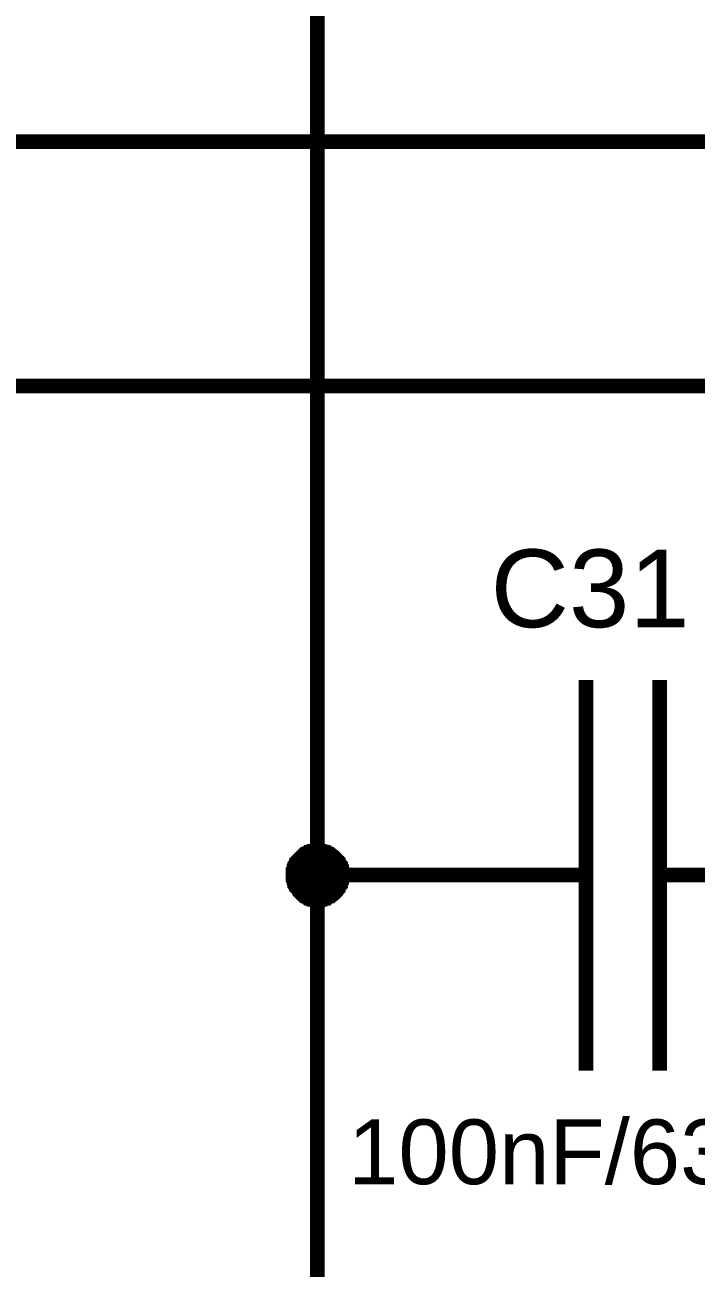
# Model space of a CAD drawing. Header units: millimetres. Extents: x -2024 to 917, y -725 to 13.
# Drawn here: x -1942.39 to -1928.66, y -209.7 to -184.27 of the extents above; entities that cross this region are included whole.
import ezdxf

# ---------------------------------------------------------------- set-up
doc = ezdxf.new("R2010")
doc.units = ezdxf.units.MM
doc.styles.get("Standard").update_dxf_attribs({"font": 'arial.ttf'})

msp = doc.modelspace()

# ---------------------------------------------------------------- linework, layer by layer
at = {"color": 7}
for points, const_width in [([(-1928.912, -211.662), (-1936.409, -211.662), (-1936.409, -201.66), (-1936.409, -171.672)], 0.3), ([(-1968.883, -221.663), (-1961.402, -221.663), (-1961.402, -186.658), (-1898.921, -186.658)], 0.3), ([(-1951.405, -196.659), (-1951.405, -191.659), (-1876.428, -191.659), (-1856.451, -191.659), (-1836.457, -191.659), (-1808.966, -191.659), (-1731.507, -191.659)], 0.3), ([(-1930.914, -205.667), (-1930.914, -197.67)], 0.3), ([(-1929.408, -205.667), (-1929.408, -197.67)], 0.3), ([(-1936.906, -201.66), (-1936.906, -201.627), (-1936.906, -201.611), (-1936.906, -201.577), (-1936.889, -201.561), (-1936.889, -201.528), (-1936.889, -201.511), (-1936.873, -201.495), (-1936.873, -201.462), (-1936.856, -201.445), (-1936.84, -201.428), (-1936.84, -201.395), (-1936.823, -201.379), (-1936.807, -201.362), (-1936.79, -201.346), (-1936.774, -201.329), (-1936.757, -201.313), (-1936.74, -201.296), (-1936.724, -201.279), (-1936.707, -201.263), (-1936.691, -201.246), (-1936.674, -201.23), (-1936.641, -201.23), (-1936.625, -201.213), (-1936.608, -201.197), (-1936.575, -201.197), (-1936.558, -201.18), (-1936.542, -201.18), (-1936.509, -201.18), (-1936.492, -201.163), (-1936.459, -201.163), (-1936.442, -201.163), (-1936.409, -201.163)], 0.3), ([(-1936.906, -201.66), (-1936.906, -201.627), (-1936.906, -201.611), (-1936.906, -201.577), (-1936.889, -201.561), (-1936.889, -201.528), (-1936.889, -201.511), (-1936.873, -201.495), (-1936.873, -201.462), (-1936.856, -201.445), (-1936.84, -201.428), (-1936.84, -201.395), (-1936.823, -201.379), (-1936.807, -201.362), (-1936.79, -201.346), (-1936.774, -201.329), (-1936.757, -201.313), (-1936.74, -201.296), (-1936.724, -201.279), (-1936.707, -201.263), (-1936.691, -201.246), (-1936.674, -201.23), (-1936.641, -201.23), (-1936.625, -201.213), (-1936.608, -201.197), (-1936.575, -201.197), (-1936.558, -201.18), (-1936.542, -201.18), (-1936.509, -201.18), (-1936.492, -201.163), (-1936.459, -201.163), (-1936.442, -201.163), (-1936.409, -201.163)], 0.3), ([(-1936.906, -201.66), (-1936.906, -201.627), (-1936.906, -201.611), (-1936.906, -201.577), (-1936.889, -201.561), (-1936.889, -201.528), (-1936.889, -201.511), (-1936.873, -201.495), (-1936.873, -201.462), (-1936.856, -201.445), (-1936.84, -201.428), (-1936.84, -201.395), (-1936.823, -201.379), (-1936.807, -201.362), (-1936.79, -201.346), (-1936.774, -201.329), (-1936.757, -201.313), (-1936.74, -201.296), (-1936.724, -201.279), (-1936.707, -201.263), (-1936.691, -201.246), (-1936.674, -201.23), (-1936.641, -201.23), (-1936.625, -201.213), (-1936.608, -201.197), (-1936.575, -201.197), (-1936.558, -201.18), (-1936.542, -201.18), (-1936.509, -201.18), (-1936.492, -201.163), (-1936.459, -201.163), (-1936.442, -201.163), (-1936.409, -201.163)], 0.3), ([(-1936.906, -201.66), (-1936.906, -201.627), (-1936.906, -201.611), (-1936.906, -201.577), (-1936.889, -201.561), (-1936.889, -201.528), (-1936.889, -201.511), (-1936.873, -201.495), (-1936.873, -201.462), (-1936.856, -201.445), (-1936.84, -201.428), (-1936.84, -201.395), (-1936.823, -201.379), (-1936.807, -201.362), (-1936.79, -201.346), (-1936.774, -201.329), (-1936.757, -201.313), (-1936.74, -201.296), (-1936.724, -201.279), (-1936.707, -201.263), (-1936.691, -201.246), (-1936.674, -201.23), (-1936.641, -201.23), (-1936.625, -201.213), (-1936.608, -201.197), (-1936.575, -201.197), (-1936.558, -201.18), (-1936.542, -201.18), (-1936.509, -201.18), (-1936.492, -201.163), (-1936.459, -201.163), (-1936.442, -201.163), (-1936.409, -201.163)], 0.3), ([(-1936.906, -201.66), (-1936.906, -201.627), (-1936.906, -201.611), (-1936.906, -201.577), (-1936.889, -201.561), (-1936.889, -201.528), (-1936.889, -201.511), (-1936.873, -201.495), (-1936.873, -201.462), (-1936.856, -201.445), (-1936.84, -201.428), (-1936.84, -201.395), (-1936.823, -201.379), (-1936.807, -201.362), (-1936.79, -201.346), (-1936.774, -201.329), (-1936.757, -201.313), (-1936.74, -201.296), (-1936.724, -201.279), (-1936.707, -201.263), (-1936.691, -201.246), (-1936.674, -201.23), (-1936.641, -201.23), (-1936.625, -201.213), (-1936.608, -201.197), (-1936.575, -201.197), (-1936.558, -201.18), (-1936.542, -201.18), (-1936.509, -201.18), (-1936.492, -201.163), (-1936.459, -201.163), (-1936.442, -201.163), (-1936.409, -201.163)], 0.0991), ([(-1936.906, -201.66), (-1936.906, -201.627), (-1936.906, -201.611), (-1936.906, -201.577), (-1936.889, -201.561), (-1936.889, -201.528), (-1936.889, -201.511), (-1936.873, -201.495), (-1936.873, -201.462), (-1936.856, -201.445), (-1936.84, -201.428), (-1936.84, -201.395), (-1936.823, -201.379), (-1936.807, -201.362), (-1936.79, -201.346), (-1936.774, -201.329), (-1936.757, -201.313), (-1936.74, -201.296), (-1936.724, -201.279), (-1936.707, -201.263), (-1936.691, -201.246), (-1936.674, -201.23), (-1936.641, -201.23), (-1936.625, -201.213), (-1936.608, -201.197), (-1936.575, -201.197), (-1936.558, -201.18), (-1936.542, -201.18), (-1936.509, -201.18), (-1936.492, -201.163), (-1936.459, -201.163), (-1936.442, -201.163), (-1936.409, -201.163)], 0.0991), ([(-1936.906, -201.66), (-1936.906, -201.627), (-1936.906, -201.611), (-1936.906, -201.577), (-1936.889, -201.561), (-1936.889, -201.528), (-1936.889, -201.511), (-1936.873, -201.495), (-1936.873, -201.462), (-1936.856, -201.445), (-1936.84, -201.428), (-1936.84, -201.395), (-1936.823, -201.379), (-1936.807, -201.362), (-1936.79, -201.346), (-1936.774, -201.329), (-1936.757, -201.313), (-1936.74, -201.296), (-1936.724, -201.279), (-1936.707, -201.263), (-1936.691, -201.246), (-1936.674, -201.23), (-1936.641, -201.23), (-1936.625, -201.213), (-1936.608, -201.197), (-1936.575, -201.197), (-1936.558, -201.18), (-1936.542, -201.18), (-1936.509, -201.18), (-1936.492, -201.163), (-1936.459, -201.163), (-1936.442, -201.163), (-1936.409, -201.163)], 0.0991), ([(-1936.906, -201.66), (-1936.906, -201.627), (-1936.906, -201.611), (-1936.906, -201.577), (-1936.889, -201.561), (-1936.889, -201.528), (-1936.889, -201.511), (-1936.873, -201.495), (-1936.873, -201.462), (-1936.856, -201.445), (-1936.84, -201.428), (-1936.84, -201.395), (-1936.823, -201.379), (-1936.807, -201.362), (-1936.79, -201.346), (-1936.774, -201.329), (-1936.757, -201.313), (-1936.74, -201.296), (-1936.724, -201.279), (-1936.707, -201.263), (-1936.691, -201.246), (-1936.674, -201.23), (-1936.641, -201.23), (-1936.625, -201.213), (-1936.608, -201.197), (-1936.575, -201.197), (-1936.558, -201.18), (-1936.542, -201.18), (-1936.509, -201.18), (-1936.492, -201.163), (-1936.459, -201.163), (-1936.442, -201.163), (-1936.409, -201.163)], 0.0991), ([(-1936.409, -201.163), (-1936.409, -201.163)], 0.3), ([(-1936.409, -201.163), (-1936.376, -201.163), (-1936.36, -201.163), (-1936.327, -201.163), (-1936.31, -201.18), (-1936.277, -201.18), (-1936.26, -201.18), (-1936.227, -201.197), (-1936.211, -201.197), (-1936.194, -201.213), (-1936.161, -201.23), (-1936.145, -201.23), (-1936.128, -201.246), (-1936.111, -201.263), (-1936.078, -201.279), (-1936.062, -201.296), (-1936.045, -201.313), (-1936.029, -201.329), (-1936.012, -201.346), (-1935.996, -201.362), (-1935.979, -201.379), (-1935.979, -201.395), (-1935.963, -201.428), (-1935.946, -201.445), (-1935.929, -201.462), (-1935.929, -201.495), (-1935.913, -201.511), (-1935.913, -201.528), (-1935.913, -201.561), (-1935.896, -201.577), (-1935.896, -201.611), (-1935.896, -201.627), (-1935.896, -201.66)], 0.3), ([(-1936.409, -201.163), (-1936.409, -201.163)], 0.3), ([(-1936.409, -201.163), (-1936.376, -201.163), (-1936.36, -201.163), (-1936.327, -201.163), (-1936.31, -201.18), (-1936.277, -201.18), (-1936.26, -201.18), (-1936.227, -201.197), (-1936.211, -201.197), (-1936.194, -201.213), (-1936.161, -201.23), (-1936.145, -201.23), (-1936.128, -201.246), (-1936.111, -201.263), (-1936.078, -201.279), (-1936.062, -201.296), (-1936.045, -201.313), (-1936.029, -201.329), (-1936.012, -201.346), (-1935.996, -201.362), (-1935.979, -201.379), (-1935.979, -201.395), (-1935.963, -201.428), (-1935.946, -201.445), (-1935.929, -201.462), (-1935.929, -201.495), (-1935.913, -201.511), (-1935.913, -201.528), (-1935.913, -201.561), (-1935.896, -201.577), (-1935.896, -201.611), (-1935.896, -201.627), (-1935.896, -201.66)], 0.3), ([(-1936.409, -201.163), (-1936.409, -201.163)], 0.3), ([(-1936.409, -201.163), (-1936.376, -201.163), (-1936.36, -201.163), (-1936.327, -201.163), (-1936.31, -201.18), (-1936.277, -201.18), (-1936.26, -201.18), (-1936.227, -201.197), (-1936.211, -201.197), (-1936.194, -201.213), (-1936.161, -201.23), (-1936.145, -201.23), (-1936.128, -201.246), (-1936.111, -201.263), (-1936.078, -201.279), (-1936.062, -201.296), (-1936.045, -201.313), (-1936.029, -201.329), (-1936.012, -201.346), (-1935.996, -201.362), (-1935.979, -201.379), (-1935.979, -201.395), (-1935.963, -201.428), (-1935.946, -201.445), (-1935.929, -201.462), (-1935.929, -201.495), (-1935.913, -201.511), (-1935.913, -201.528), (-1935.913, -201.561), (-1935.896, -201.577), (-1935.896, -201.611), (-1935.896, -201.627), (-1935.896, -201.66)], 0.3), ([(-1936.409, -201.163), (-1936.409, -201.163)], 0.3), ([(-1936.409, -201.163), (-1936.376, -201.163), (-1936.36, -201.163), (-1936.327, -201.163), (-1936.31, -201.18), (-1936.277, -201.18), (-1936.26, -201.18), (-1936.227, -201.197), (-1936.211, -201.197), (-1936.194, -201.213), (-1936.161, -201.23), (-1936.145, -201.23), (-1936.128, -201.246), (-1936.111, -201.263), (-1936.078, -201.279), (-1936.062, -201.296), (-1936.045, -201.313), (-1936.029, -201.329), (-1936.012, -201.346), (-1935.996, -201.362), (-1935.979, -201.379), (-1935.979, -201.395), (-1935.963, -201.428), (-1935.946, -201.445), (-1935.929, -201.462), (-1935.929, -201.495), (-1935.913, -201.511), (-1935.913, -201.528), (-1935.913, -201.561), (-1935.896, -201.577), (-1935.896, -201.611), (-1935.896, -201.627), (-1935.896, -201.66)], 0.3), ([(-1936.409, -201.163), (-1936.409, -201.163)], 0.0991), ([(-1936.409, -201.163), (-1936.376, -201.163), (-1936.36, -201.163), (-1936.327, -201.163), (-1936.31, -201.18), (-1936.277, -201.18), (-1936.26, -201.18), (-1936.227, -201.197), (-1936.211, -201.197), (-1936.194, -201.213), (-1936.161, -201.23), (-1936.145, -201.23), (-1936.128, -201.246), (-1936.111, -201.263), (-1936.078, -201.279), (-1936.062, -201.296), (-1936.045, -201.313), (-1936.029, -201.329), (-1936.012, -201.346), (-1935.996, -201.362), (-1935.979, -201.379), (-1935.979, -201.395), (-1935.963, -201.428), (-1935.946, -201.445), (-1935.929, -201.462), (-1935.929, -201.495), (-1935.913, -201.511), (-1935.913, -201.528), (-1935.913, -201.561), (-1935.896, -201.577), (-1935.896, -201.611), (-1935.896, -201.627), (-1935.896, -201.66)], 0.0991), ([(-1936.409, -201.163), (-1936.409, -201.163)], 0.0991), ([(-1936.409, -201.163), (-1936.376, -201.163), (-1936.36, -201.163), (-1936.327, -201.163), (-1936.31, -201.18), (-1936.277, -201.18), (-1936.26, -201.18), (-1936.227, -201.197), (-1936.211, -201.197), (-1936.194, -201.213), (-1936.161, -201.23), (-1936.145, -201.23), (-1936.128, -201.246), (-1936.111, -201.263), (-1936.078, -201.279), (-1936.062, -201.296), (-1936.045, -201.313), (-1936.029, -201.329), (-1936.012, -201.346), (-1935.996, -201.362), (-1935.979, -201.379), (-1935.979, -201.395), (-1935.963, -201.428), (-1935.946, -201.445), (-1935.929, -201.462), (-1935.929, -201.495), (-1935.913, -201.511), (-1935.913, -201.528), (-1935.913, -201.561), (-1935.896, -201.577), (-1935.896, -201.611), (-1935.896, -201.627), (-1935.896, -201.66)], 0.0991), ([(-1936.409, -201.163), (-1936.409, -201.163)], 0.0991), ([(-1936.409, -201.163), (-1936.376, -201.163), (-1936.36, -201.163), (-1936.327, -201.163), (-1936.31, -201.18), (-1936.277, -201.18), (-1936.26, -201.18), (-1936.227, -201.197), (-1936.211, -201.197), (-1936.194, -201.213), (-1936.161, -201.23), (-1936.145, -201.23), (-1936.128, -201.246), (-1936.111, -201.263), (-1936.078, -201.279), (-1936.062, -201.296), (-1936.045, -201.313), (-1936.029, -201.329), (-1936.012, -201.346), (-1935.996, -201.362), (-1935.979, -201.379), (-1935.979, -201.395), (-1935.963, -201.428), (-1935.946, -201.445), (-1935.929, -201.462), (-1935.929, -201.495), (-1935.913, -201.511), (-1935.913, -201.528), (-1935.913, -201.561), (-1935.896, -201.577), (-1935.896, -201.611), (-1935.896, -201.627), (-1935.896, -201.66)], 0.0991), ([(-1936.409, -201.163), (-1936.409, -201.163)], 0.0991), ([(-1936.409, -201.163), (-1936.376, -201.163), (-1936.36, -201.163), (-1936.327, -201.163), (-1936.31, -201.18), (-1936.277, -201.18), (-1936.26, -201.18), (-1936.227, -201.197), (-1936.211, -201.197), (-1936.194, -201.213), (-1936.161, -201.23), (-1936.145, -201.23), (-1936.128, -201.246), (-1936.111, -201.263), (-1936.078, -201.279), (-1936.062, -201.296), (-1936.045, -201.313), (-1936.029, -201.329), (-1936.012, -201.346), (-1935.996, -201.362), (-1935.979, -201.379), (-1935.979, -201.395), (-1935.963, -201.428), (-1935.946, -201.445), (-1935.929, -201.462), (-1935.929, -201.495), (-1935.913, -201.511), (-1935.913, -201.528), (-1935.913, -201.561), (-1935.896, -201.577), (-1935.896, -201.611), (-1935.896, -201.627), (-1935.896, -201.66)], 0.0991), ([(-1936.409, -202.174), (-1936.442, -202.174), (-1936.459, -202.174), (-1936.492, -202.174), (-1936.509, -202.157), (-1936.542, -202.157), (-1936.558, -202.157), (-1936.575, -202.14), (-1936.608, -202.14), (-1936.625, -202.124), (-1936.641, -202.107), (-1936.674, -202.091), (-1936.691, -202.091), (-1936.707, -202.074), (-1936.724, -202.058), (-1936.74, -202.041), (-1936.757, -202.025), (-1936.774, -202.008), (-1936.79, -201.991), (-1936.807, -201.958), (-1936.823, -201.942), (-1936.84, -201.925), (-1936.84, -201.909), (-1936.856, -201.876), (-1936.873, -201.859), (-1936.873, -201.842), (-1936.889, -201.809), (-1936.889, -201.793), (-1936.889, -201.76), (-1936.906, -201.743), (-1936.906, -201.71), (-1936.906, -201.693), (-1936.906, -201.66)], 0.3), ([(-1936.906, -201.66), (-1936.906, -201.66)], 0.3), ([(-1936.409, -202.174), (-1936.442, -202.174), (-1936.459, -202.174), (-1936.492, -202.174), (-1936.509, -202.157), (-1936.542, -202.157), (-1936.558, -202.157), (-1936.575, -202.14), (-1936.608, -202.14), (-1936.625, -202.124), (-1936.641, -202.107), (-1936.674, -202.091), (-1936.691, -202.091), (-1936.707, -202.074), (-1936.724, -202.058), (-1936.74, -202.041), (-1936.757, -202.025), (-1936.774, -202.008), (-1936.79, -201.991), (-1936.807, -201.958), (-1936.823, -201.942), (-1936.84, -201.925), (-1936.84, -201.909), (-1936.856, -201.876), (-1936.873, -201.859), (-1936.873, -201.842), (-1936.889, -201.809), (-1936.889, -201.793), (-1936.889, -201.76), (-1936.906, -201.743), (-1936.906, -201.71), (-1936.906, -201.693), (-1936.906, -201.66)], 0.3), ([(-1936.906, -201.66), (-1936.906, -201.66)], 0.3), ([(-1936.409, -202.174), (-1936.442, -202.174), (-1936.459, -202.174), (-1936.492, -202.174), (-1936.509, -202.157), (-1936.542, -202.157), (-1936.558, -202.157), (-1936.575, -202.14), (-1936.608, -202.14), (-1936.625, -202.124), (-1936.641, -202.107), (-1936.674, -202.091), (-1936.691, -202.091), (-1936.707, -202.074), (-1936.724, -202.058), (-1936.74, -202.041), (-1936.757, -202.025), (-1936.774, -202.008), (-1936.79, -201.991), (-1936.807, -201.958), (-1936.823, -201.942), (-1936.84, -201.925), (-1936.84, -201.909), (-1936.856, -201.876), (-1936.873, -201.859), (-1936.873, -201.842), (-1936.889, -201.809), (-1936.889, -201.793), (-1936.889, -201.76), (-1936.906, -201.743), (-1936.906, -201.71), (-1936.906, -201.693), (-1936.906, -201.66)], 0.3), ([(-1936.906, -201.66), (-1936.906, -201.66)], 0.3), ([(-1936.409, -202.174), (-1936.442, -202.174), (-1936.459, -202.174), (-1936.492, -202.174), (-1936.509, -202.157), (-1936.542, -202.157), (-1936.558, -202.157), (-1936.575, -202.14), (-1936.608, -202.14), (-1936.625, -202.124), (-1936.641, -202.107), (-1936.674, -202.091), (-1936.691, -202.091), (-1936.707, -202.074), (-1936.724, -202.058), (-1936.74, -202.041), (-1936.757, -202.025), (-1936.774, -202.008), (-1936.79, -201.991), (-1936.807, -201.958), (-1936.823, -201.942), (-1936.84, -201.925), (-1936.84, -201.909), (-1936.856, -201.876), (-1936.873, -201.859), (-1936.873, -201.842), (-1936.889, -201.809), (-1936.889, -201.793), (-1936.889, -201.76), (-1936.906, -201.743), (-1936.906, -201.71), (-1936.906, -201.693), (-1936.906, -201.66)], 0.3), ([(-1936.906, -201.66), (-1936.906, -201.66)], 0.3), ([(-1936.409, -202.174), (-1936.442, -202.174), (-1936.459, -202.174), (-1936.492, -202.174), (-1936.509, -202.157), (-1936.542, -202.157), (-1936.558, -202.157), (-1936.575, -202.14), (-1936.608, -202.14), (-1936.625, -202.124), (-1936.641, -202.107), (-1936.674, -202.091), (-1936.691, -202.091), (-1936.707, -202.074), (-1936.724, -202.058), (-1936.74, -202.041), (-1936.757, -202.025), (-1936.774, -202.008), (-1936.79, -201.991), (-1936.807, -201.958), (-1936.823, -201.942), (-1936.84, -201.925), (-1936.84, -201.909), (-1936.856, -201.876), (-1936.873, -201.859), (-1936.873, -201.842), (-1936.889, -201.809), (-1936.889, -201.793), (-1936.889, -201.76), (-1936.906, -201.743), (-1936.906, -201.71), (-1936.906, -201.693), (-1936.906, -201.66)], 0.0991), ([(-1936.906, -201.66), (-1936.906, -201.66)], 0.0991), ([(-1936.409, -202.174), (-1936.442, -202.174), (-1936.459, -202.174), (-1936.492, -202.174), (-1936.509, -202.157), (-1936.542, -202.157), (-1936.558, -202.157), (-1936.575, -202.14), (-1936.608, -202.14), (-1936.625, -202.124), (-1936.641, -202.107), (-1936.674, -202.091), (-1936.691, -202.091), (-1936.707, -202.074), (-1936.724, -202.058), (-1936.74, -202.041), (-1936.757, -202.025), (-1936.774, -202.008), (-1936.79, -201.991), (-1936.807, -201.958), (-1936.823, -201.942), (-1936.84, -201.925), (-1936.84, -201.909), (-1936.856, -201.876), (-1936.873, -201.859), (-1936.873, -201.842), (-1936.889, -201.809), (-1936.889, -201.793), (-1936.889, -201.76), (-1936.906, -201.743), (-1936.906, -201.71), (-1936.906, -201.693), (-1936.906, -201.66)], 0.0991), ([(-1936.906, -201.66), (-1936.906, -201.66)], 0.0991), ([(-1936.409, -202.174), (-1936.442, -202.174), (-1936.459, -202.174), (-1936.492, -202.174), (-1936.509, -202.157), (-1936.542, -202.157), (-1936.558, -202.157), (-1936.575, -202.14), (-1936.608, -202.14), (-1936.625, -202.124), (-1936.641, -202.107), (-1936.674, -202.091), (-1936.691, -202.091), (-1936.707, -202.074), (-1936.724, -202.058), (-1936.74, -202.041), (-1936.757, -202.025), (-1936.774, -202.008), (-1936.79, -201.991), (-1936.807, -201.958), (-1936.823, -201.942), (-1936.84, -201.925), (-1936.84, -201.909), (-1936.856, -201.876), (-1936.873, -201.859), (-1936.873, -201.842), (-1936.889, -201.809), (-1936.889, -201.793), (-1936.889, -201.76), (-1936.906, -201.743), (-1936.906, -201.71), (-1936.906, -201.693), (-1936.906, -201.66)], 0.0991), ([(-1936.906, -201.66), (-1936.906, -201.66)], 0.0991), ([(-1936.409, -202.174), (-1936.442, -202.174), (-1936.459, -202.174), (-1936.492, -202.174), (-1936.509, -202.157), (-1936.542, -202.157), (-1936.558, -202.157), (-1936.575, -202.14), (-1936.608, -202.14), (-1936.625, -202.124), (-1936.641, -202.107), (-1936.674, -202.091), (-1936.691, -202.091), (-1936.707, -202.074), (-1936.724, -202.058), (-1936.74, -202.041), (-1936.757, -202.025), (-1936.774, -202.008), (-1936.79, -201.991), (-1936.807, -201.958), (-1936.823, -201.942), (-1936.84, -201.925), (-1936.84, -201.909), (-1936.856, -201.876), (-1936.873, -201.859), (-1936.873, -201.842), (-1936.889, -201.809), (-1936.889, -201.793), (-1936.889, -201.76), (-1936.906, -201.743), (-1936.906, -201.71), (-1936.906, -201.693), (-1936.906, -201.66)], 0.0991), ([(-1936.906, -201.66), (-1936.906, -201.66)], 0.0991), ([(-1936.409, -201.66), (-1933.91, -201.66)], 0.3), ([(-1935.896, -201.66), (-1935.896, -201.693), (-1935.896, -201.71), (-1935.896, -201.743), (-1935.913, -201.76), (-1935.913, -201.793), (-1935.913, -201.809), (-1935.929, -201.842), (-1935.929, -201.859), (-1935.946, -201.876), (-1935.963, -201.909), (-1935.979, -201.925), (-1935.979, -201.942), (-1935.996, -201.958), (-1936.012, -201.991), (-1936.029, -202.008), (-1936.045, -202.025), (-1936.062, -202.041), (-1936.078, -202.058), (-1936.111, -202.074), (-1936.128, -202.091), (-1936.145, -202.091), (-1936.161, -202.107), (-1936.194, -202.124), (-1936.211, -202.14), (-1936.227, -202.14), (-1936.26, -202.157), (-1936.277, -202.157), (-1936.31, -202.157), (-1936.327, -202.174), (-1936.36, -202.174), (-1936.376, -202.174), (-1936.409, -202.174)], 0.3), ([(-1935.896, -201.66), (-1935.896, -201.693), (-1935.896, -201.71), (-1935.896, -201.743), (-1935.913, -201.76), (-1935.913, -201.793), (-1935.913, -201.809), (-1935.929, -201.842), (-1935.929, -201.859), (-1935.946, -201.876), (-1935.963, -201.909), (-1935.979, -201.925), (-1935.979, -201.942), (-1935.996, -201.958), (-1936.012, -201.991), (-1936.029, -202.008), (-1936.045, -202.025), (-1936.062, -202.041), (-1936.078, -202.058), (-1936.111, -202.074), (-1936.128, -202.091), (-1936.145, -202.091), (-1936.161, -202.107), (-1936.194, -202.124), (-1936.211, -202.14), (-1936.227, -202.14), (-1936.26, -202.157), (-1936.277, -202.157), (-1936.31, -202.157), (-1936.327, -202.174), (-1936.36, -202.174), (-1936.376, -202.174), (-1936.409, -202.174)], 0.3), ([(-1935.896, -201.66), (-1935.896, -201.693), (-1935.896, -201.71), (-1935.896, -201.743), (-1935.913, -201.76), (-1935.913, -201.793), (-1935.913, -201.809), (-1935.929, -201.842), (-1935.929, -201.859), (-1935.946, -201.876), (-1935.963, -201.909), (-1935.979, -201.925), (-1935.979, -201.942), (-1935.996, -201.958), (-1936.012, -201.991), (-1936.029, -202.008), (-1936.045, -202.025), (-1936.062, -202.041), (-1936.078, -202.058), (-1936.111, -202.074), (-1936.128, -202.091), (-1936.145, -202.091), (-1936.161, -202.107), (-1936.194, -202.124), (-1936.211, -202.14), (-1936.227, -202.14), (-1936.26, -202.157), (-1936.277, -202.157), (-1936.31, -202.157), (-1936.327, -202.174), (-1936.36, -202.174), (-1936.376, -202.174), (-1936.409, -202.174)], 0.3), ([(-1935.896, -201.66), (-1935.896, -201.693), (-1935.896, -201.71), (-1935.896, -201.743), (-1935.913, -201.76), (-1935.913, -201.793), (-1935.913, -201.809), (-1935.929, -201.842), (-1935.929, -201.859), (-1935.946, -201.876), (-1935.963, -201.909), (-1935.979, -201.925), (-1935.979, -201.942), (-1935.996, -201.958), (-1936.012, -201.991), (-1936.029, -202.008), (-1936.045, -202.025), (-1936.062, -202.041), (-1936.078, -202.058), (-1936.111, -202.074), (-1936.128, -202.091), (-1936.145, -202.091), (-1936.161, -202.107), (-1936.194, -202.124), (-1936.211, -202.14), (-1936.227, -202.14), (-1936.26, -202.157), (-1936.277, -202.157), (-1936.31, -202.157), (-1936.327, -202.174), (-1936.36, -202.174), (-1936.376, -202.174), (-1936.409, -202.174)], 0.3), ([(-1935.896, -201.66), (-1935.896, -201.693), (-1935.896, -201.71), (-1935.896, -201.743), (-1935.913, -201.76), (-1935.913, -201.793), (-1935.913, -201.809), (-1935.929, -201.842), (-1935.929, -201.859), (-1935.946, -201.876), (-1935.963, -201.909), (-1935.979, -201.925), (-1935.979, -201.942), (-1935.996, -201.958), (-1936.012, -201.991), (-1936.029, -202.008), (-1936.045, -202.025), (-1936.062, -202.041), (-1936.078, -202.058), (-1936.111, -202.074), (-1936.128, -202.091), (-1936.145, -202.091), (-1936.161, -202.107), (-1936.194, -202.124), (-1936.211, -202.14), (-1936.227, -202.14), (-1936.26, -202.157), (-1936.277, -202.157), (-1936.31, -202.157), (-1936.327, -202.174), (-1936.36, -202.174), (-1936.376, -202.174), (-1936.409, -202.174)], 0.0991), ([(-1935.896, -201.66), (-1935.896, -201.693), (-1935.896, -201.71), (-1935.896, -201.743), (-1935.913, -201.76), (-1935.913, -201.793), (-1935.913, -201.809), (-1935.929, -201.842), (-1935.929, -201.859), (-1935.946, -201.876), (-1935.963, -201.909), (-1935.979, -201.925), (-1935.979, -201.942), (-1935.996, -201.958), (-1936.012, -201.991), (-1936.029, -202.008), (-1936.045, -202.025), (-1936.062, -202.041), (-1936.078, -202.058), (-1936.111, -202.074), (-1936.128, -202.091), (-1936.145, -202.091), (-1936.161, -202.107), (-1936.194, -202.124), (-1936.211, -202.14), (-1936.227, -202.14), (-1936.26, -202.157), (-1936.277, -202.157), (-1936.31, -202.157), (-1936.327, -202.174), (-1936.36, -202.174), (-1936.376, -202.174), (-1936.409, -202.174)], 0.0991), ([(-1935.896, -201.66), (-1935.896, -201.693), (-1935.896, -201.71), (-1935.896, -201.743), (-1935.913, -201.76), (-1935.913, -201.793), (-1935.913, -201.809), (-1935.929, -201.842), (-1935.929, -201.859), (-1935.946, -201.876), (-1935.963, -201.909), (-1935.979, -201.925), (-1935.979, -201.942), (-1935.996, -201.958), (-1936.012, -201.991), (-1936.029, -202.008), (-1936.045, -202.025), (-1936.062, -202.041), (-1936.078, -202.058), (-1936.111, -202.074), (-1936.128, -202.091), (-1936.145, -202.091), (-1936.161, -202.107), (-1936.194, -202.124), (-1936.211, -202.14), (-1936.227, -202.14), (-1936.26, -202.157), (-1936.277, -202.157), (-1936.31, -202.157), (-1936.327, -202.174), (-1936.36, -202.174), (-1936.376, -202.174), (-1936.409, -202.174)], 0.0991), ([(-1935.896, -201.66), (-1935.896, -201.693), (-1935.896, -201.71), (-1935.896, -201.743), (-1935.913, -201.76), (-1935.913, -201.793), (-1935.913, -201.809), (-1935.929, -201.842), (-1935.929, -201.859), (-1935.946, -201.876), (-1935.963, -201.909), (-1935.979, -201.925), (-1935.979, -201.942), (-1935.996, -201.958), (-1936.012, -201.991), (-1936.029, -202.008), (-1936.045, -202.025), (-1936.062, -202.041), (-1936.078, -202.058), (-1936.111, -202.074), (-1936.128, -202.091), (-1936.145, -202.091), (-1936.161, -202.107), (-1936.194, -202.124), (-1936.211, -202.14), (-1936.227, -202.14), (-1936.26, -202.157), (-1936.277, -202.157), (-1936.31, -202.157), (-1936.327, -202.174), (-1936.36, -202.174), (-1936.376, -202.174), (-1936.409, -202.174)], 0.0991), ([(-1935.896, -201.66), (-1935.896, -201.66), (-1935.896, -201.66), (-1935.896, -201.66), (-1935.896, -201.66), (-1935.896, -201.66), (-1935.896, -201.66), (-1935.896, -201.66), (-1935.896, -201.66), (-1935.896, -201.66), (-1935.896, -201.66), (-1935.896, -201.66), (-1935.896, -201.66), (-1935.896, -201.66), (-1935.896, -201.66), (-1935.896, -201.66), (-1935.896, -201.66), (-1935.896, -201.66), (-1935.896, -201.66), (-1935.896, -201.66), (-1935.896, -201.66), (-1935.896, -201.66), (-1935.896, -201.66), (-1935.896, -201.66), (-1935.896, -201.66), (-1935.896, -201.66), (-1935.896, -201.66), (-1935.896, -201.66), (-1935.896, -201.66), (-1935.896, -201.66), (-1935.896, -201.66), (-1935.896, -201.66), (-1935.896, -201.66)], 0.3), ([(-1935.896, -201.66), (-1935.896, -201.66)], 0.3), ([(-1935.896, -201.66), (-1935.896, -201.66), (-1935.896, -201.66), (-1935.896, -201.66), (-1935.896, -201.66), (-1935.896, -201.66), (-1935.896, -201.66), (-1935.896, -201.66), (-1935.896, -201.66), (-1935.896, -201.66), (-1935.896, -201.66), (-1935.896, -201.66), (-1935.896, -201.66), (-1935.896, -201.66), (-1935.896, -201.66), (-1935.896, -201.66), (-1935.896, -201.66), (-1935.896, -201.66), (-1935.896, -201.66), (-1935.896, -201.66), (-1935.896, -201.66), (-1935.896, -201.66), (-1935.896, -201.66), (-1935.896, -201.66), (-1935.896, -201.66), (-1935.896, -201.66), (-1935.896, -201.66), (-1935.896, -201.66), (-1935.896, -201.66), (-1935.896, -201.66), (-1935.896, -201.66), (-1935.896, -201.66), (-1935.896, -201.66)], 0.3), ([(-1935.896, -201.66), (-1935.896, -201.66)], 0.3), ([(-1935.896, -201.66), (-1935.896, -201.66), (-1935.896, -201.66), (-1935.896, -201.66), (-1935.896, -201.66), (-1935.896, -201.66), (-1935.896, -201.66), (-1935.896, -201.66), (-1935.896, -201.66), (-1935.896, -201.66), (-1935.896, -201.66), (-1935.896, -201.66), (-1935.896, -201.66), (-1935.896, -201.66), (-1935.896, -201.66), (-1935.896, -201.66), (-1935.896, -201.66), (-1935.896, -201.66), (-1935.896, -201.66), (-1935.896, -201.66), (-1935.896, -201.66), (-1935.896, -201.66), (-1935.896, -201.66), (-1935.896, -201.66), (-1935.896, -201.66), (-1935.896, -201.66), (-1935.896, -201.66), (-1935.896, -201.66), (-1935.896, -201.66), (-1935.896, -201.66), (-1935.896, -201.66), (-1935.896, -201.66), (-1935.896, -201.66)], 0.3), ([(-1935.896, -201.66), (-1935.896, -201.66)], 0.3), ([(-1935.896, -201.66), (-1935.896, -201.66), (-1935.896, -201.66), (-1935.896, -201.66), (-1935.896, -201.66), (-1935.896, -201.66), (-1935.896, -201.66), (-1935.896, -201.66), (-1935.896, -201.66), (-1935.896, -201.66), (-1935.896, -201.66), (-1935.896, -201.66), (-1935.896, -201.66), (-1935.896, -201.66), (-1935.896, -201.66), (-1935.896, -201.66), (-1935.896, -201.66), (-1935.896, -201.66), (-1935.896, -201.66), (-1935.896, -201.66), (-1935.896, -201.66), (-1935.896, -201.66), (-1935.896, -201.66), (-1935.896, -201.66), (-1935.896, -201.66), (-1935.896, -201.66), (-1935.896, -201.66), (-1935.896, -201.66), (-1935.896, -201.66), (-1935.896, -201.66), (-1935.896, -201.66), (-1935.896, -201.66), (-1935.896, -201.66)], 0.3), ([(-1935.896, -201.66), (-1935.896, -201.66)], 0.3), ([(-1935.896, -201.66), (-1935.896, -201.66), (-1935.896, -201.66), (-1935.896, -201.66), (-1935.896, -201.66), (-1935.896, -201.66), (-1935.896, -201.66), (-1935.896, -201.66), (-1935.896, -201.66), (-1935.896, -201.66), (-1935.896, -201.66), (-1935.896, -201.66), (-1935.896, -201.66), (-1935.896, -201.66), (-1935.896, -201.66), (-1935.896, -201.66), (-1935.896, -201.66), (-1935.896, -201.66), (-1935.896, -201.66), (-1935.896, -201.66), (-1935.896, -201.66), (-1935.896, -201.66), (-1935.896, -201.66), (-1935.896, -201.66), (-1935.896, -201.66), (-1935.896, -201.66), (-1935.896, -201.66), (-1935.896, -201.66), (-1935.896, -201.66), (-1935.896, -201.66), (-1935.896, -201.66), (-1935.896, -201.66), (-1935.896, -201.66)], 0.0991), ([(-1935.896, -201.66), (-1935.896, -201.66)], 0.0991), ([(-1935.896, -201.66), (-1935.896, -201.66), (-1935.896, -201.66), (-1935.896, -201.66), (-1935.896, -201.66), (-1935.896, -201.66), (-1935.896, -201.66), (-1935.896, -201.66), (-1935.896, -201.66), (-1935.896, -201.66), (-1935.896, -201.66), (-1935.896, -201.66), (-1935.896, -201.66), (-1935.896, -201.66), (-1935.896, -201.66), (-1935.896, -201.66), (-1935.896, -201.66), (-1935.896, -201.66), (-1935.896, -201.66), (-1935.896, -201.66), (-1935.896, -201.66), (-1935.896, -201.66), (-1935.896, -201.66), (-1935.896, -201.66), (-1935.896, -201.66), (-1935.896, -201.66), (-1935.896, -201.66), (-1935.896, -201.66), (-1935.896, -201.66), (-1935.896, -201.66), (-1935.896, -201.66), (-1935.896, -201.66), (-1935.896, -201.66)], 0.0991), ([(-1935.896, -201.66), (-1935.896, -201.66)], 0.0991), ([(-1935.896, -201.66), (-1935.896, -201.66), (-1935.896, -201.66), (-1935.896, -201.66), (-1935.896, -201.66), (-1935.896, -201.66), (-1935.896, -201.66), (-1935.896, -201.66), (-1935.896, -201.66), (-1935.896, -201.66), (-1935.896, -201.66), (-1935.896, -201.66), (-1935.896, -201.66), (-1935.896, -201.66), (-1935.896, -201.66), (-1935.896, -201.66), (-1935.896, -201.66), (-1935.896, -201.66), (-1935.896, -201.66), (-1935.896, -201.66), (-1935.896, -201.66), (-1935.896, -201.66), (-1935.896, -201.66), (-1935.896, -201.66), (-1935.896, -201.66), (-1935.896, -201.66), (-1935.896, -201.66), (-1935.896, -201.66), (-1935.896, -201.66), (-1935.896, -201.66), (-1935.896, -201.66), (-1935.896, -201.66), (-1935.896, -201.66)], 0.0991), ([(-1935.896, -201.66), (-1935.896, -201.66)], 0.0991), ([(-1935.896, -201.66), (-1935.896, -201.66), (-1935.896, -201.66), (-1935.896, -201.66), (-1935.896, -201.66), (-1935.896, -201.66), (-1935.896, -201.66), (-1935.896, -201.66), (-1935.896, -201.66), (-1935.896, -201.66), (-1935.896, -201.66), (-1935.896, -201.66), (-1935.896, -201.66), (-1935.896, -201.66), (-1935.896, -201.66), (-1935.896, -201.66), (-1935.896, -201.66), (-1935.896, -201.66), (-1935.896, -201.66), (-1935.896, -201.66), (-1935.896, -201.66), (-1935.896, -201.66), (-1935.896, -201.66), (-1935.896, -201.66), (-1935.896, -201.66), (-1935.896, -201.66), (-1935.896, -201.66), (-1935.896, -201.66), (-1935.896, -201.66), (-1935.896, -201.66), (-1935.896, -201.66), (-1935.896, -201.66), (-1935.896, -201.66)], 0.0991), ([(-1935.896, -201.66), (-1935.896, -201.66)], 0.0991), ([(-1930.914, -201.66), (-1933.91, -201.66)], 0.3), ([(-1929.408, -201.66), (-1926.413, -201.66)], 0.3)]:
    msp.add_lwpolyline(points, dxfattribs=dict(at, const_width=const_width))
at = {"color": 7, "const_width": 0.508}
msp.add_lwpolyline([(-1936.706, -201.658, 1), (-1936.198, -201.658, 1)], format="xyb", close=True, dxfattribs=at)

# ---------------------------------------------------------------- texts
at = {"color": 7}
for s, height, p in [('C31', 1.5897, (-1932.867, -196.593)), ('100nF/63V', 1.3247, (-1935.78, -207.986))]:
    msp.add_text(s, height=height, dxfattribs=at).set_placement(p)

doc.saveas('drawing.dxf')
